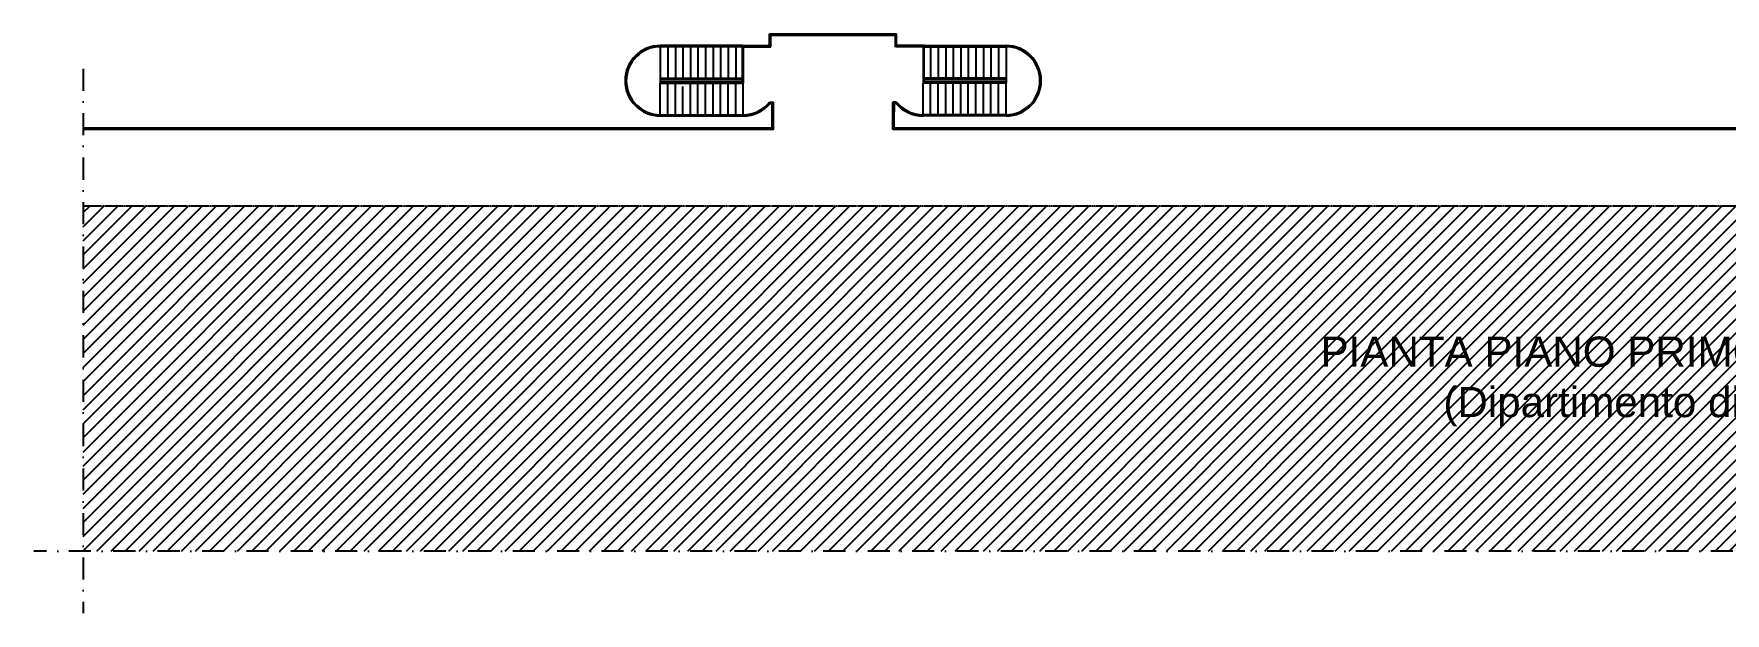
# Model space of a CAD drawing. Header units: millimetres. Extents: x 1523 to 2870, y 1212 to 1902.
# Drawn here: x 1523 to 2205, y 1212 to 1445 of the extents above; entities that cross this region are included whole.
import ezdxf

# ---------------------------------------------------------------- set-up
doc = ezdxf.new("R2010")
doc.units = ezdxf.units.MM
for name, pattern in [('CONTINUA', [0]), ('DASHED', [0.75, 0.5, -0.25]), ('TRATTEGGIATA2', [0.375, 0.25, -0.125]), ('TRATTOPUNTO', [25.4, 12.7, -6.35, 0, -6.35])]:
    doc.linetypes.add(name, pattern=pattern)
for name, color, linetype in [('PROIEZIONI', 4, 'CONTINUA'), ('RETINI', 8, 'Continuous'), ('SEZIONI', 7, 'Continuous'), ('TESTO', 7, 'Continuous')]:
    doc.layers.add(name, color=color, linetype=linetype)
doc.styles.add('Arial', font='Arial.ttf')

msp = doc.modelspace()

# ---------------------------------------------------------------- hatches: boundary and pattern name
at = {"layer": 'RETINI'}
h = msp.add_hatch(dxfattribs=at)
h.set_pattern_fill('ANSI31', color=256, scale=1.262626)
h.set_pattern_definition([(45, (-379407.6864, 540558.2077), (-2.834676842, 2.834676842), [])])
h.paths.add_polyline_path([(1543.34, 1375.7), (1543.34, 1236.9), (2742.23, 1236.9), (2742.23, 1292.98), (2741.6, 1294.5), (2741.6, 1297.61), (2741.6, 1311.42), (2741.6, 1314.76), (2742.23, 1316.28), (2742.23, 1372.46), (2747.6, 1372.46), (2747.6, 1375.7)])

# ---------------------------------------------------------------- linework, layer by layer
at = {"layer": 'PROIEZIONI'}
for p, q in [((1819.88, 1441.21), (1819.88, 1445.06)), ((1819.88, 1445.06), (1871.04, 1445.06)), ((1819.88, 1441.21), (1819.88, 1445.06)), ((1819.88, 1440.39), (1819.88, 1445.06)), ((1819.88, 1440.39), (1819.88, 1445.06)), ((1871.04, 1440.39), (1871.04, 1445.06)), ((1808.74, 1440.39), (1775.81, 1440.39)), ((1808.74, 1439.88), (1775.81, 1439.88)), ((1775.81, 1439.88), (1775.81, 1427.22)), ((1778.85, 1439.88), (1778.85, 1427.22)), ((1781.89, 1439.88), (1781.89, 1427.22)), ((1784.93, 1439.88), (1784.93, 1427.22)), ((1787.97, 1439.88), (1787.97, 1427.22)), ((1791.01, 1439.88), (1791.01, 1427.22)), ((1794.05, 1439.88), (1794.05, 1427.22)), ((1797.08, 1439.88), (1797.08, 1427.22)), ((1800.12, 1439.88), (1800.12, 1427.22)), ((1803.16, 1439.88), (1803.16, 1427.22)), ((1806.2, 1439.88), (1806.2, 1427.22)), ((1808.74, 1440.39), (1819.88, 1440.39)), ((1808.74, 1440.39), (1808.74, 1425.19)), ((1809.24, 1439.88), (1820.39, 1439.88)), ((1809.24, 1439.88), (1809.24, 1425.19)), ((1820.39, 1439.88), (1820.39, 1444.55)), ((1820.39, 1444.55), (1870.53, 1444.55)), ((1820.39, 1439.88), (1820.39, 1444.55)), ((1820.39, 1439.88), (1820.39, 1444.55)), ((1870.53, 1439.88), (1870.53, 1444.55)), ((1870.53, 1439.88), (1870.53, 1444.55)), ((1881.68, 1439.88), (1870.53, 1439.88)), ((1882.18, 1440.39), (1871.04, 1440.39)), ((1881.68, 1439.88), (1881.68, 1427.22)), ((1882.18, 1440.39), (1915.11, 1440.39)), ((1882.18, 1425.19), (1882.18, 1440.39)), ((1882.18, 1439.88), (1915.11, 1439.88)), ((1884.72, 1439.88), (1884.72, 1427.22)), ((1887.76, 1439.88), (1887.76, 1427.22)), ((1890.8, 1439.88), (1890.8, 1427.22)), ((1893.84, 1439.88), (1893.84, 1427.22)), ((1896.87, 1439.88), (1896.87, 1427.22)), ((1899.91, 1439.88), (1899.91, 1427.22)), ((1902.95, 1439.88), (1902.95, 1427.22)), ((1905.99, 1439.88), (1905.99, 1427.22)), ((1909.03, 1439.88), (1909.03, 1427.22)), ((1912.07, 1439.88), (1912.07, 1427.22)), ((1915.11, 1439.88), (1915.11, 1427.22)), ((1775.81, 1427.22), (1775.81, 1425.19)), ((1775.81, 1427.22), (1808.74, 1427.22)), ((1775.81, 1426.71), (1808.74, 1426.71)), ((1775.81, 1425.7), (1783.65, 1425.7)), ((1775.81, 1425.19), (1784.02, 1425.19)), ((1775.81, 1412.53), (1775.81, 1425.19)), ((1778.85, 1412.53), (1778.85, 1425.19)), ((1781.89, 1412.53), (1781.89, 1425.19)), ((1783.65, 1425.7), (1808.74, 1425.7)), ((1784.02, 1425.19), (1808.74, 1425.19)), ((1787.97, 1419.7), (1787.97, 1425.19)), ((1791.01, 1415.48), (1791.01, 1425.19)), ((1794.05, 1412.53), (1794.05, 1425.19)), ((1797.08, 1412.53), (1797.08, 1425.19)), ((1800.12, 1412.53), (1800.12, 1425.19)), ((1803.16, 1412.53), (1803.16, 1425.19)), ((1806.2, 1412.53), (1806.2, 1425.19)), ((1809.24, 1425.19), (1808.74, 1425.19)), ((1809.24, 1412.53), (1809.24, 1425.19)), ((1881.68, 1427.22), (1881.68, 1425.19)), ((1881.68, 1412.53), (1881.68, 1425.19)), ((1882.18, 1425.19), (1881.68, 1425.19)), ((1896.87, 1427.22), (1882.18, 1427.22)), ((1915.11, 1426.71), (1882.18, 1426.71)), ((1897.42, 1425.7), (1882.18, 1425.7)), ((1897.79, 1425.19), (1882.18, 1425.19)), ((1884.72, 1412.53), (1884.72, 1425.19)), ((1887.76, 1412.53), (1887.76, 1425.19)), ((1890.8, 1412.53), (1890.8, 1425.19)), ((1893.84, 1412.53), (1893.84, 1425.19)), ((1915.11, 1427.22), (1896.87, 1427.22)), ((1896.87, 1412.53), (1896.87, 1425.19)), ((1915.11, 1425.7), (1897.42, 1425.7)), ((1915.11, 1425.19), (1897.79, 1425.19)), ((1899.91, 1422.24), (1899.91, 1425.19)), ((1902.95, 1418.01), (1902.95, 1425.19)), ((1905.99, 1412.53), (1905.99, 1425.19)), ((1909.03, 1412.53), (1909.03, 1425.19)), ((1912.07, 1412.53), (1912.07, 1425.19)), ((1915.11, 1427.22), (1915.11, 1425.19)), ((1915.11, 1412.53), (1915.11, 1425.19)), ((1784.93, 1412.53), (1784.93, 1423.92)), ((1787.97, 1412.53), (1787.97, 1419.7)), ((1819.88, 1417.61), (1821.4, 1417.61)), ((1821.4, 1406.6), (1821.4, 1417.61)), ((1869.52, 1406.6), (1869.52, 1417.61)), ((1871.04, 1417.61), (1869.52, 1417.61)), ((1899.91, 1412.53), (1899.91, 1422.24)), ((1902.95, 1412.53), (1902.95, 1418.01)), ((1775.81, 1412.53), (1793.13, 1412.53)), ((1775.81, 1412.02), (1793.5, 1412.02)), ((1793.13, 1412.53), (1809.24, 1412.53)), ((1793.5, 1412.02), (1809.24, 1412.02)), ((1809.24, 1412.53), (1809.24, 1412.02)), ((1820.12, 1417.1), (1820.89, 1417.1)), ((1820.89, 1407.1), (1820.89, 1417.1)), ((1870.03, 1407.1), (1870.03, 1417.1)), ((1870.03, 1417.1), (1870.03, 1413.65)), ((1870.8, 1417.1), (1870.03, 1417.1)), ((1906.9, 1412.53), (1881.68, 1412.53)), ((1881.68, 1412.53), (1881.68, 1412.02)), ((1907.27, 1412.02), (1881.68, 1412.02)), ((1915.11, 1412.53), (1906.9, 1412.53)), ((1915.11, 1412.02), (1907.27, 1412.02)), ((1820.89, 1407.1), (1543.34, 1407.1)), ((1821.4, 1406.6), (1543.34, 1406.6)), ((2304.93, 1406.6), (1869.52, 1406.6)), ((2304.43, 1407.1), (1870.03, 1407.1))]:
    msp.add_line(p, q, dxfattribs=at)
at = {"layer": 'PROIEZIONI', "linetype": 'DASHED', "ltscale": 400000}
msp.add_line((1791.01, 1412.53), (1791.01, 1415.48), dxfattribs=at)
at = {"layer": 'PROIEZIONI'}
for centre, radius, start, end in [((1775.81, 1426.2), 14.18, 90, 270), ((1775.81, 1426.2), 13.68, 90, 270), ((1915.11, 1426.2), 14.18, 270, 90), ((1915.11, 1426.2), 13.68, 270, 90), ((1809.24, 1426.2), 13.68, 270, 321.05756), ((1881.68, 1426.2), 13.68, 218.94244, 270), ((1809.24, 1426.2), 14.18, 270, 320.07339), ((1881.65, 1426.16), 14.13, 219.87979, 270.1251)]:
    msp.add_arc(centre, radius, start, end, dxfattribs=at)
at = {"layer": 'SEZIONI', "color": 8, "linetype": 'TRATTOPUNTO', "ltscale": 0.7}
for p, q in [((1543.34, 1431.03), (1543.34, 1211.93)), ((2869.55, 1236.9), (1523.41, 1236.9))]:
    msp.add_line(p, q, dxfattribs=at)
at = {"layer": 'SEZIONI', "linetype": 'TRATTEGGIATA2', "ltscale": 0.5}
msp.add_line((2747.6, 1375.7), (1543.34, 1375.7), dxfattribs=at)

# ---------------------------------------------------------------- texts
at = {"layer": 'TESTO', "insert": (2183.81, 1323.24), "char_height": 12.1571, "width": 305.1645, "attachment_point": 2, "style": 'Arial'}
msp.add_mtext('PIANTA PIANO PRIMO - EDIFICIO B\\P(Dipartimento di FISICA)', dxfattribs=at)

doc.saveas('drawing.dxf')
